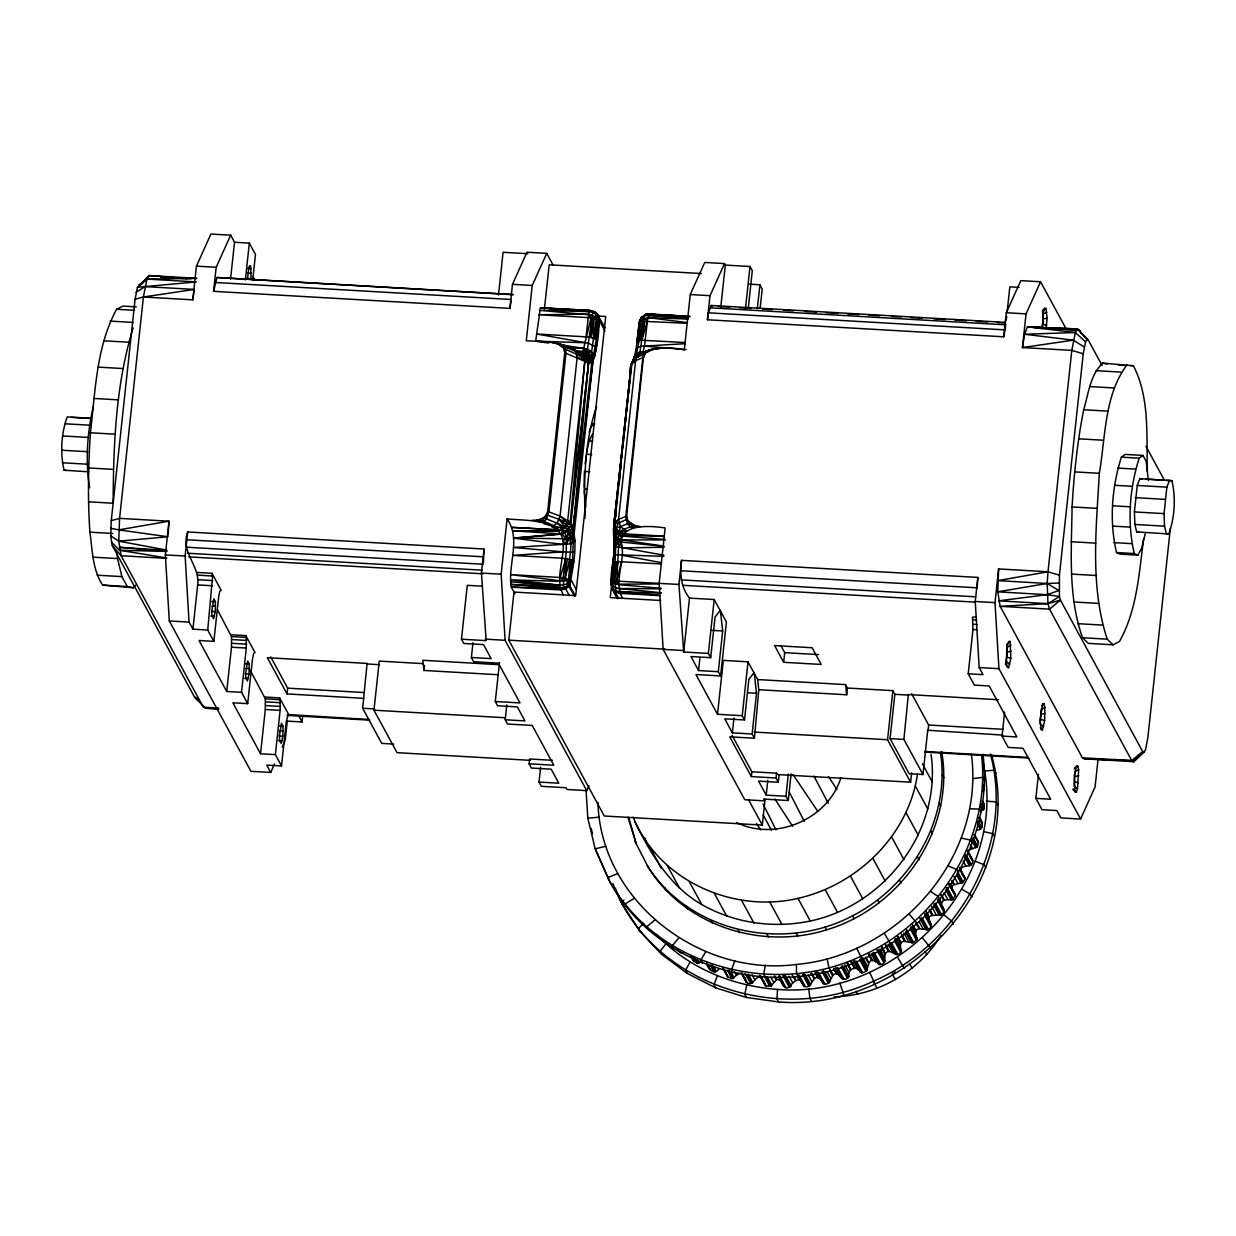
<?xml version="1.0" encoding="UTF-8"?>
<svg xmlns="http://www.w3.org/2000/svg" width="1236" height="1236" viewBox="0 0 1236 1236"><rect width="100%" height="100%" fill="white"/><g stroke="black" fill="none" stroke-linecap="round" stroke-linejoin="round"><path stroke-width="1.5" d="M218.648 709L205.361 708.228L194.516 697.027L112.275 545.539L110.699 535.821L111.271 520.634L119.598 518.363L168.992 521.206L165.361 554.902L169.301 620.966L250.939 771.326L270.699 772.454L266.698 765.099L281.514 765.949L275.365 754.624L260.549 753.775L232.878 702.805L247.694 703.655L241.545 692.33L226.729 691.48L199.058 640.511L213.874 641.36L207.725 630.036L192.909 629.186L197.667 584.906C200.34 565.918 180.116 552.353 187.702 531.974L484.002 549.016L483.446 562.411M226.729 691.48L231.487 647.2L231.487 636.571L217.32 609.58M241.545 692.33L246.304 648.05L246.304 637.421L245.794 635.598L230.977 634.748M260.549 753.775L265.307 709.495L265.323 698.85L250.228 670.19M275.365 754.624L280.124 710.345L280.124 699.7L279.614 697.892L264.813 697.042M563.415 594.995C553.929 577.799 565.872 557.328 562.751 538.711C555.937 518.208 524.064 520.85 507.115 518.873L501.167 574.215L505.107 640.294L586.745 790.638L566.984 789.495L566.026 787.734L541.337 786.312L539.035 782.064L540.626 767.262M622.681 598.394C613.72 583.037 623.917 564.558 622.218 547.857C615.605 522.828 650.538 525.671 665.153 527.957L659.19 583.299L663.145 649.379L744.767 799.723L764.528 800.866L763.57 799.089L788.259 800.511L791.117 773.952M1083.23 353.79L1071.813 350.391L1022.435 347.548L1024.598 334.261L1027.425 326.798L1077.514 328.977L1087.031 339.514L1085.579 341.893L1083.23 353.79L1059.422 575.173L1059.422 596.54L1060.426 600.078L1142.667 751.565L1144.011 752.26L1145.463 749.881L1147.811 737.985L1170.399 528.05M218.556 708.089L203.353 707.224L121.113 555.736L118.749 541.152L119.598 518.363L143.407 296.995L146.96 279.089L149.123 275.597L196.617 278.285M507.115 518.873C521.407 539.267 507.455 564.728 511.287 587.1L560.68 589.943L565.748 588.939L569.75 585.601C573.195 565.717 578.881 542.419 570.924 522.905L568.637 522.998L562.983 528.174L544.056 523.832L543.84 521.901L546.327 519.151L546.358 514.779L567.03 522.225L572.592 526.165L572.932 535.358L570.306 530.12L565.192 528.004L558.935 529.904L551.766 526.83L557.189 523.183L560.078 516.061L577.166 357.25L575.744 350.761C561.175 341.291 542.959 341.553 526.273 340.812L532.222 285.454L546.729 253.365L526.969 252.221L512.476 284.326L509.881 308.382L213.581 291.341L216.176 267.285L230.668 235.18L210.923 234.037L196.416 266.142L192.801 299.838L143.407 296.995L135.079 299.251L111.271 520.634M135.589 585.246L133.426 587.764L102.619 585.122C92.406 569.518 92.453 550.035 89.919 532.175C87.617 499.081 88.266 465.864 90.429 432.77C95.435 391.302 96.161 346.729 116.617 309.278L122.982 306.08L136.269 306.852M133.117 327.895C115.751 384.442 113.418 444.466 113.156 503.237L88.467 501.816M1147.41 471.627C1146.236 436.416 1150.098 397.899 1133.381 365.748L1102.574 363.106C1090.09 375.265 1088.437 393.836 1083.709 409.749C1077.298 441.793 1073.976 474.33 1072.075 506.93C1071.566 550.453 1067.719 596.03 1082.52 637.745L1088.329 643.369L1113.018 644.79L1119.383 641.592C1136.888 610.615 1139.082 573.705 1143.563 539.081M574.416 552.384L562.766 551.828L512.863 555.397L562.241 558.224L569.672 559.46L573.659 561.638L569.502 579.39L563.539 581.198L510.792 574.647L560.171 577.475L565.315 578.139L571.588 580.874L567.448 584.103L559.893 585.122L510.561 581.708L560.078 587.115L510.669 584.396L560.171 588.151L563.554 589.371L563.539 581.198C569.889 565.424 572.175 546.899 570.306 530.12L566.212 524.651L559.383 519.506L568.359 531.712L570.105 537.274L570.306 530.12L573.257 527.478L592.894 361.375C597.544 346.976 599.615 331.109 598.734 316.138L596.602 313.233L590.035 310.452L540.41 307.841L535.651 341.151L548.676 343.067M569.41 595.675L565.748 588.939L569.502 579.39L572.515 560.619L573.519 534.725L574.678 541.723L570.476 543.886L513.45 547.455L562.766 551.828M617.784 598.61C602.967 580.796 618 557.575 614.06 537.057L614.153 545.153L615.744 546.482L663.902 555.211M1145.2 533.767L1141.74 548.151L1137.877 555.165L1120.11 554.13L1116.525 552.538C1109.171 521.438 1111.767 487.509 1121.376 457.15L1125.177 454.4L1142.945 455.42L1146.143 461.306L1148.352 480.464M1137.877 555.165L1134.308 553.558C1126.954 522.457 1129.534 488.544 1139.159 458.185L1142.945 455.42M659.823 595.644L619.931 593.342L616.053 591.024L614.709 580.982L616.918 561.793L614.091 581.152L615.744 546.482L614.74 538.989L614.153 545.153L615.327 526.088L613.612 528.544L613.906 554.701L611.14 584.999L615.497 587.934L619.159 588.521L661.075 592.724M835.304 967.633C836.417 972.948 843.616 984.737 848.869 976.363C847.123 968.761 857.058 965.007 860.488 972.191C872.353 975.59 863.809 950.407 879.847 964.621C887.232 964.219 883.477 957.359 885.594 953.342C890.414 947.07 896.115 959.182 900.735 952.245C897.49 931.388 911.473 949.124 917.158 938.804L911.473 926.614M915.953 934.864C913.883 922.133 929.75 935.389 931.419 925.27C921.917 908.336 942.744 920.835 944.227 910.407L938.51 899.793M562.952 544.458L513.496 538.124L561.577 533.89L512.77 530.816L558.888 530.661L560.943 529.054L562.256 529.842L565.192 533.226L566.258 538.402L566.289 552.029L563.091 577.861L567.293 558.935L565.315 578.139M648.946 351.194C641.669 352.708 632.616 357.235 631.163 365.315L613.736 525.872L614.555 531.465L618.819 541.414L616.764 580.951L615.775 584.195L612.036 581.708L613.921 562.612L611.094 583.16L611.897 588.012L614.493 591.04L659.73 595.304M583.995 487.293L584.412 471.426L589.85 471.735M570.306 530.12L561.747 534.122L513.496 538.124L562.751 538.711L567.664 538.278L571.727 536.594L574.107 534.137L592.894 361.375L591.024 356.184L593.527 338.092L594.099 318.517L591.102 337.567L593.265 318.27L592.168 314.995L593.574 311.287L598.734 316.138L599.537 321.005L605.022 331.109M618.896 547.455L621.94 540.673L618.819 541.414L615.744 546.482L616.795 540.812L614.555 531.465L617.166 529.78L615.76 539.885L613.612 534.894L613.736 525.872L631.225 365.006L614.755 523.894L615.899 528.344L619.051 531.943L623.624 533.798L663.995 536.115M1113.018 644.79L1107.209 639.166C1089.781 585.972 1096.332 528.266 1099.314 473.311C1105.664 437.096 1104.088 394.902 1127.263 364.527M968.607 850.198L977.182 846.954L978.495 842.813L977.583 840.804M574.74 596.138L567.448 584.103L566.86 580.395L568.977 579.236L569.672 559.46M640.449 526.536L634.794 525.547C627.749 527.494 616.98 530.538 618.494 539.931L616.795 540.812L614.246 538.556L613.55 530.738L631.395 363.647C640.619 349.201 638.579 330.908 644.79 315.489L645.825 314.284L649.302 313.867L689.719 316.447M656.718 934.416C687.556 967.942 732.531 986.034 777.475 989.418L777.027 998.966L778.649 1001.963C907.456 1012.269 1027.672 883.23 991.596 755.165M575.373 350.869C580.441 351.41 588.784 350.576 590.654 356.88L588.568 362.951L570.26 522.287L584.906 360.062L583.917 355.906L581.121 352.94L570.507 348.583L577.027 351.951M980.735 806.984L982.527 810.275C985.787 808.56 984.15 803.215 982.296 800.943M614.091 550.793L611.094 583.16M687.278 323.307L642.04 321.267L641.654 317.235L645.825 314.284L655.652 314.547M66.528 470.545L64.04 470.205C60.178 452.793 61.136 433.697 67.238 416.918L91.309 418.309M168.158 535.049L168.992 521.206L118.78 529.858L110.715 528.282M207.725 630.036L212.607 576.007L211.974 573.303L197.157 572.453M215.265 611.65L215.404 601.654L213.828 598.765L211.804 611.171L211.989 615.852L213.565 618.742L215.265 611.65L211.572 611.449M247.617 278.146L248.683 268.274L249.641 265.725L250.568 265.864L251.093 278.625L247.401 278.409M249.085 673.944L249.224 663.948L247.648 661.044L245.624 673.465L245.809 678.131L247.385 681.036L249.085 673.944L245.392 673.728M282.905 736.239L283.044 726.243L281.468 723.338L279.444 735.76L279.63 740.426L281.205 743.33L282.905 736.239L279.228 736.023M558.935 529.904L511.735 527.37L558.935 529.904C551.812 523.492 541.414 519.475 531.804 520.294M788.259 800.511L785.941 796.262L766.196 795.134L758.58 781.121L778.34 782.249L776.038 778L751.333 776.579L729.734 736.81L754.439 738.232L752.121 733.983L732.376 732.84L724.76 718.827L744.52 719.955L742.218 715.721L717.513 714.3L695.914 674.516L720.619 675.938L718.301 671.689L698.556 670.545L690.939 656.532L710.7 657.676L708.382 653.427L683.693 652.005L689.503 598.1C680.804 587.301 679.754 573.581 681.53 560.371L977.83 577.428L977.321 586.08M1004.621 712.09L1002.041 736.084L1016.857 736.934L989.186 685.965L974.37 685.115L968.221 673.79L972.979 629.51L972.485 617.058L976.177 617.274M1008.591 667.656L1005.424 664.304L1007.448 651.882L1006.614 644.435L1010.152 641.499L1010.832 658.309L1008.591 667.656L1007.355 667.486L1006.506 663.825L1006.691 650.661L1007.664 644.682L1008.931 641.33L1010.152 641.499M1042.195 328.714L1043.261 318.857L1042.427 311.41L1045.98 308.459L1047.077 318.27L1046.166 328.266M1043.678 726.583L1040.202 724.033L1041.083 709.495L1044.822 707.44L1043.972 703.778L1042.751 703.608L1040.079 719.97L1041.191 729.765L1042.411 729.935L1044.652 720.603L1044.822 707.44M1073.095 789.85L1076.232 792.23L1077.498 788.877L1074.022 786.328L1074.903 771.789L1078.657 769.734L1077.792 766.073L1074.408 767.896M1077.498 788.877L1078.657 769.734M1134.401 511.92L1137.244 485.454L1139.839 478.626L1171.96 480.665C1175.822 498.077 1174.864 517.173 1168.762 533.952L1136.641 531.897L1134.911 524.466L1134.401 511.92L1164.034 513.635L1164.544 526.165L1166.274 533.612L1168.762 533.952M1164.034 513.635L1166.877 487.154L1169.472 480.325M685.408 343.67L641.16 346.281L637.869 347.331L635.814 351.024L637.05 341.584L638.78 340.688L639.985 321.839L641.515 319.614L647.896 317.575L687.958 319.073M613.164 563.91L614.941 562.071L618.17 561.623L661.384 563.94M1102.079 365.454L1088.375 340.209L1077.514 328.977L1075.335 332.53L1071.813 350.391L1048.004 571.774L1047.17 583.469L1047.989 603.662L1049.518 609.147L1131.759 760.619L1133.767 761.67L1144.011 752.26M1059.422 575.173L1048.004 571.774L998.626 568.931L997.776 591.843L1000.125 606.304L1082.381 757.776L1084.374 758.842L1133.767 761.67L1140.272 755.119M573.149 348.861L580.24 353.002L582.882 351.472L591.04 317.976L588.63 314.176L538.741 314.763L588.12 317.606L593.265 318.27L599.537 321.005L593.774 354.006L592.029 360.078L589.278 362.936L586.544 355.875C588.166 342.727 590.808 328.405 592.168 314.995L539.468 310.329L589.309 311.626L593.141 312.523L598.734 316.138M949.619 883.833L955.49 895.188L952.647 899.561L943.593 900.102L941.368 903.609L943.887 909.696M636.973 342.526L639.043 323.276L641.654 317.235L639.599 321.947L636.973 342.526L639.63 320L644.79 315.489L688.39 317.76L649.054 314.268L688.931 316.416M574.678 541.723L573.257 527.478L588.568 362.951L564.744 352.708L563.462 347.857L556.633 343.222L586.544 355.875L589.742 354.809L591.024 356.184L593.774 354.006L587.533 348.954L559.846 344.705M642.658 321.113L640.727 340.41L644.713 321.066L639.939 351.951L637.853 356.926L632.956 360.479L631.395 363.647L634.083 358.996L636.015 349.17M615.837 516.571L616.239 512.739M619.344 482.102L619.931 476.354M620.518 470.622L621.105 464.875M621.878 457.212L622.264 453.396M622.851 447.648L623.624 439.985M624.025 436.154L624.798 428.506M625.385 422.758L625.972 417.011M626.544 411.279L629.665 380.642M630.051 376.81C625.91 347.053 664.752 345.338 684.296 349.896L690.244 294.554L704.752 262.449L724.512 263.592L725.316 265.076L720.712 307.826M568.359 531.712L566.49 544.443L562.828 541.059L566.258 538.402L568.359 531.712L562.256 529.842L558.888 530.661M192.909 629.186L189.062 622.11L185.122 556.03L187.702 531.974M230.545 279.151L234.516 242.256L230.668 235.18M245.361 280L249.332 243.106L234.516 242.256M213.874 641.36L218.633 597.096L219.807 591.117L221.198 590.298L211.974 573.303M252.7 280.263L255.481 254.431L249.332 243.106M247.694 703.655L252.453 659.375L253.627 653.411L255.018 652.593L245.794 635.598M363.77 698.34L287.03 693.921L287.664 688.158L270.669 656.857M281.514 765.949L286.273 721.669L288.173 714.532L369.332 719.506M282.148 747.116L285.192 740.364L287.262 721.113L302.078 721.963L302.666 716.463M393.82 744.072L381.723 743.377L362.658 708.274L367.107 663.423L267.362 657.691L287.03 693.921M530.368 760.341L397.034 752.662L373.967 710.19L379.251 661.105L422.789 663.608M498.479 674.748L423.963 670.453L424.504 665.401M472.986 642.689L471.395 657.49L491.14 658.618L483.539 644.605L463.778 643.462L461.476 639.213L467.27 585.323L482.473 586.188M498.494 295.033L503.083 252.283L527.787 253.704M461.476 639.213L486.165 640.634L481.422 573.071L484.002 549.016M506.806 704.968L505.215 719.769L524.96 720.912L517.359 706.899L497.598 705.756L495.296 701.507L499.498 662.481M765.084 799.182L762.303 825.092L604.28 816.007L508.815 640.171L513.991 592.059L575.713 595.597L605.733 316.478L598.255 316.045M544.396 309.216L549.186 264.798L701.43 273.558M564.744 352.708L547.656 511.519C546.961 516.293 542.156 519.012 537.799 519.923M568.884 347.98L556.324 343.16L562.859 345.029L564.883 346.713L565.98 353.094L548.908 511.905L546.327 519.151L542.789 518.038L543.84 521.901L535.003 521.098L537.289 519.954L543.84 521.901L539.808 519.414M539.035 782.064L558.78 783.207L551.179 769.178L531.418 768.05L529.116 763.802L529.641 758.997L552.43 760.294M595.737 351.858L595.319 346.868L588.769 343.268L536.671 334.014L586.049 336.856L588.63 314.176L590.035 310.452L595.505 312.384L598.239 317.436M584.844 361.206L567.772 520.032L566.212 524.651M585.231 463.809L586.049 456.192M613.736 525.872L631.89 363.909L633.574 359.506L639.012 354.408L642.627 352.863M614.184 542.882L613.689 527.108L614.462 537.119L618.494 539.931L622.141 537.227L615.976 533.349L626.776 530.986L620.472 526.83L618.556 519.429L635.628 360.618L636.478 357.436L639.012 354.408M611.511 586.127L610.275 597.591L660.781 600.495M611.928 582.295L612.33 578.479M613.164 570.831L613.782 565.084M614.601 557.436L615.003 553.62M636.803 350.962L637.22 347.146M637.838 341.399L638.456 335.667M639.074 329.935L639.692 324.203M630.267 526.876L635.103 525.594L633.095 528.282L630.267 526.876L627.502 523.817L625.787 516.324L642.875 357.513L646.042 351.395L653.612 348.846M614.555 531.465L615.899 528.344L627.502 523.817L634.794 525.547L627.95 520.912L626.667 516.061L643.74 354.33L645.053 353.99L646.042 351.395L649.286 350.004L659.607 348.475M683.693 652.005L678.95 584.443L681.53 560.371M1005.625 326.505L1003.709 336.795L707.409 319.753L710.005 295.682L724.512 263.592M698.556 670.545L699.947 657.598M708.382 653.427L714.192 599.522L689.503 598.1M745.401 309.247L750.005 266.497L725.316 265.076M710.7 657.676L715.072 616.965L720.356 610.213L722.689 630.978L718.301 671.689M748.336 307.749L752.307 270.746L750.005 266.497M757.328 308.815L759.924 284.759L749.14 284.141M720.619 675.938L726.413 622.032L714.192 599.522M760.233 307.594L762.226 289.008L759.924 284.759M717.513 714.3L723.323 660.395L748.012 661.816L757.637 679.553L758.78 689.719L754.439 738.232M732.376 732.84L733.968 718.039M742.218 715.721L748.012 661.816M744.52 719.955L748.892 679.259L754.176 672.508M752.121 733.983L756.509 693.272L754.269 673.357M751.333 776.579L751.859 771.774L732.052 735.312M766.196 795.134L767.788 780.333M783.67 662.295L774.601 645.578L812.129 647.741L821.198 664.443L783.67 662.295L784.705 652.67L781.075 645.98M776.038 778L776.548 773.195L751.859 771.774M778.34 782.249L779.128 774.848M785.941 796.262L788.336 774.06M758.78 689.719L846.675 694.771L847.402 688.035L845.532 684.605L757.637 679.553M776.548 773.195L777.274 774.539L910.608 782.203L887.556 739.731L892.84 690.646L847.402 688.035M1002.844 735.111L927.726 730.229L922.968 774.509L909.14 773.721L890.074 738.603L894.833 694.323L892.84 690.646M922.968 774.509L903.902 739.406L908.352 694.555L998.518 699.746M910.608 782.203L911.627 772.763M928.035 730.8L928.653 725.022L911.658 693.72M941.631 751.411C955.366 829.171 900.998 907.78 826.59 929.812C761.237 950.546 682.952 925.579 647.324 865.648C689.564 932.747 783.902 952.353 852.531 915.814C911.303 885.841 950.747 818.634 940.411 752.338M968.221 673.79L983.037 674.64L979.19 667.564L975.25 601.484L977.83 577.428M1003.709 336.795L1006.305 312.723L1020.812 280.634L1040.557 281.762L1066.235 329.07M1006.258 320.062L1006.66 316.37M1007.062 312.677L1009.827 286.86L1019.097 287.385M597.93 802.241C600.48 901.276 700.287 977.259 796.401 964.435C898.248 955.598 985.262 857.521 971.388 754.238M1038.441 774.385L1035.861 798.363L1042.01 809.688L1056.826 810.553L1060.828 817.908L1080.573 819.051L998.951 668.691L994.995 602.627L998.626 568.931M1040.557 281.762L1026.05 313.867L1022.435 347.548L1073.327 340.163L1084.235 346.976M586.049 790.19L587.811 818.124L595.18 848.808L609.317 880.665C655.899 968.746 773.365 1000.959 861.816 959.584C939.808 925.44 994.207 839.97 982.944 754.223M777.475 989.418C896.424 999.306 1009.256 882.844 983.223 763.647M1097.954 760.171L1095.081 786.946L1080.573 819.051M573.257 527.478L592.029 360.078L588.969 354.902L582.48 352.044L587.533 348.954M693.118 959.368L693.86 961.438L697.66 963.447L702.017 960.851M636.169 357.343L632.956 360.479L635.397 357.42L634.763 358.61L642.627 353.558L644.512 346.142L647.386 321.005L644.404 318.007L642.04 321.267L639.985 321.839L637.73 341.229L639.599 321.947L641.515 319.614M586.049 336.856L589.587 337.227L593.265 318.27L596.432 314.639L597.452 319.521L595.211 338.788L596.602 313.233L593.574 311.287M568.977 579.236L571.403 560.155L569.75 585.601L575.25 595.706M614.076 524.883L613.612 528.544L615.034 524.976L614.076 524.883L618.556 519.429L626.667 516.061M618.788 598.518L615.142 591.766L616.053 591.024L613.458 589.881L612.67 586.698L618.17 561.623M632.971 362.102L634.47 356.292L636.525 353.573L639.939 351.951L648.915 351.503M960.635 870.716C961.222 862.743 973.551 869.541 972.732 860.41L968.02 851.403M135.079 299.251L137.459 287.262L149.123 275.597L173.874 277.451M192.801 299.838L194.33 289.425L144.952 286.597L137.459 287.262L146.96 279.089L196.601 278.424M649.302 313.867L641.994 340.24L638.78 340.688M614.941 562.071L612.036 581.708L611.897 588.012L613.458 589.881M707.409 319.753L708.444 312.816L711.225 305.462L1005.594 322.395M633.249 817.12C658.278 880.418 733.01 913.62 797.962 898.371C857.49 884.945 908.923 834.98 917.545 773.674M635.057 822.249C651.032 854.138 669.788 886.274 701.724 904.52C734.431 923.23 773.489 928.684 810.26 921.021C884.559 905.416 941.986 830.7 931.048 754.346M976.749 830.005C984.072 830.561 983.3 820.998 979.221 817.599M213.581 291.341L216.918 277.497L513.218 294.539M509.881 308.382L511.04 301.29M597.467 340.255L593.527 338.092L596.926 319.351L592.168 314.995M765.362 965.162L763.678 974.385L765.316 977.382M635.628 360.618L631.55 364.466L632.693 361.824L643.755 357.25L643.74 354.33L636.478 357.436L631.905 362.55L631.04 365.3L632.399 363.647M636.525 353.573L635.86 357.034L639.939 351.951L642.627 353.558M746.698 985.123L744.798 994.47L746.42 997.467L778.649 1001.963M512.77 530.816L559.367 530.955L566.969 526.103L569.008 521.159L567.03 522.225L560.078 516.061L548.908 511.905L547.656 511.519L548.151 515.335L547.254 513.249M631.905 362.55L631.04 365.3L634.47 356.292L632.832 361.561L634.083 358.996M586.621 452.639L589.108 441.051L592.399 434.3M816.517 971.836L823.269 983.532C832.631 987.703 830.314 967.155 839.8 975.899M93.395 406.32C87.107 432.847 85.346 460.889 89.595 487.88M621.507 561.638L616.764 580.951L619.159 584.736L660.92 588.274M955.413 894.4C942.991 880.295 963.941 887.494 965.038 878.193L959.491 867.517M615.976 533.349L619.051 531.943L620.472 526.83M565.764 558.61L560.171 577.475L563.539 581.198L566.15 578.386L566.86 580.395M560.078 516.061L570.924 522.905L588.568 362.951L591.349 362.859L592.894 361.375L592.029 360.078L589.217 361.252L584.427 358.007L588.058 357.915L588.413 353.372L578.572 351.966M641.654 317.235L639.043 323.276L639.985 321.839M589.139 432.121L591.009 426.652L594.794 423.886L591.828 423.716M797.606 976.425L803.817 986.034C812.701 991.148 812.5 970.43 820.998 980.102M717.297 975.93L714.006 984.845L715.629 987.842L746.42 997.467M734.848 960.897L731.449 969.889L733.087 972.887M1045.98 308.459L1044.744 308.289L1043.478 311.657L1042.211 327.725M1076.571 765.903L1074.331 775.25L1075.011 792.06M840.882 777.892C827.873 819.344 775.451 841.778 736.471 822.496M566.49 544.443L569.549 537.505L570.476 543.886M270.699 772.454L274.516 764.018M586.745 790.638L589 785.663M778.819 976.517C788.043 1000.449 789.263 979.36 799.723 979.901M596.54 406.752C584.257 442.256 583.948 480.989 585.045 518.224M615.899 528.344L618.68 522.921L625.941 519.8L626.884 518.61L625.787 516.324M631.395 363.647L633.605 359.537L637.343 357.111M690.074 962.102L685.501 970.353L687.139 973.35L715.629 987.842M614.462 537.119L614.153 545.153M940.89 935.667C918.441 972.052 876.957 995.799 834.238 996.849M644.172 355.52L646.042 351.395L651.604 349.355M705.71 951.782L700.673 960.264L702.295 963.261M759.553 975.219L765.486 985.695L770.631 986.251L776.811 979.545L780.905 980.024L784.304 986.575M1138.341 755.181L1133.767 761.67L1126.135 760.773M639.939 351.951L634.763 358.61M632.956 360.479L633.605 359.537M741.43 973.458L746.405 982.326C753.666 988.074 754.841 973.597 762.009 978.016M665.787 943.995L660.07 951.396L661.693 954.393L687.139 973.35M678.718 938.078L672.168 945.787L673.79 948.769M141.491 284.234L149.123 275.597M722.967 968.112L727.88 977.043L731.928 978.557L739.422 973.319M644.883 315.226L641.376 318.131L645.825 314.284M643.74 923.385L638.379 928.483L640.001 931.465L661.693 954.393M1042.581 310.282L1044.744 308.289M706.513 963.261C707.177 968.56 714.841 975.822 718.827 968.931M645.501 353.233L647.973 351.039M614.802 522.735L618.556 519.429M1135.93 758.147L1140.025 754.609M594.377 357.451L592.307 359.228L594.578 356.632L595.319 346.868L596.895 344.983L597.452 319.521L598.688 317.652L596.432 314.639M654.632 920.125L646.722 926.815L648.344 929.812M588.413 353.372L591.271 350.993L586.25 352.492L582.48 352.044M1041.608 705.741L1043.972 703.778M1074.254 769.024L1077.792 766.073M1084.374 758.842L1131.759 760.619L1142.667 751.565M634.006 358.533L638.796 355.489M138.911 284.944L146.96 279.089L196.339 281.901L144.952 286.597L136.099 292.283M624.025 900.163L621.044 902.234L640.001 931.465M895.266 971.944L892.237 974.014L895.312 979.669M587.409 362.411L589.217 361.252L584.674 359.043L587.409 362.411C581.244 354.562 571.31 352.863 563.462 347.857L564.883 346.713L561.051 345.385M634.114 898.433L625.03 903.902L626.667 906.9M982.898 791.411L984.227 789.526L983.269 784.705M569.255 586.034L560.171 588.151L511.287 587.1L514.948 593.836M1043.076 314.176L1046.83 312.121M1007.263 647.216L1011.002 645.146M619.051 531.943L623.608 529.734M683.23 952.832L680.928 952.91L677.622 950.221M580.24 353.002L583.809 353.882L586.034 352.955L580.827 352.801L583.809 353.882L586.544 355.875L582.805 354.717L588.058 357.915L591.642 356.864L593.774 354.006L594.578 356.632L592.013 358.224L590.654 356.88M617.691 873.589L607.695 877.668C654.277 965.749 771.743 997.962 860.194 956.602C936.873 922.89 991.303 839.538 981.554 754.964M614.755 523.894L618.68 522.921M605.841 846.274L595.18 848.808L609.317 880.665M565.949 349.85L564.528 350.143L565.98 353.094M1048.004 571.774L997.792 580.626L1047.17 583.469L1058.866 583.021M630.375 523.369L627.502 523.817L627.95 520.912L625.941 519.8M1043.261 318.857L1047.077 318.27M1007.448 651.882L1011.249 651.295M1041.268 714.176L1045.084 713.589M1075.088 776.471L1078.904 775.884M143.407 296.995L194.33 289.425M657.119 348.954L649.286 350.004L650.538 350.792M972.917 778.603L982.96 777.32L984.582 780.302M637.096 356.571L638.641 356.37M565.192 533.226L561.422 533.689L562.983 528.174L557.189 523.183L543.438 517.73M110.699 535.821L118.749 541.152L168.05 536.779L118.78 529.858M984.984 770.97L994.3 770.213L995.922 773.211M587.811 818.124L598.873 817.243M1085.579 341.893L1075.335 332.53L1024.598 334.261L1073.327 340.163M659.267 583.933L615.775 584.195M663.933 547.316L622.218 547.857L620.843 542.017L616.795 540.812M621.94 540.673L618.494 539.931L665.153 539.9M216.702 708.274L205.361 708.228L218.617 708.738M641.994 340.24L685.207 342.557M664.056 536.409L618.711 535.312M619.159 588.521L660.92 588.861M570.584 348.058L584.056 348.258L584.072 351.611M613.906 554.701L663.871 556.339M111.24 541.878L119.568 550.252L166.953 551.457L119.305 547.301L166.706 550.344M559.893 581.337L510.483 579.838L559.893 585.122M535.651 341.151L585.246 342.727M1077.514 328.977L1030.144 327.169L1047.247 328.158M562.859 345.029L550.962 342.217M619.437 591.565L661.105 593.187M969.688 808.699L979.53 809.101L981.168 812.098M578.433 352.167L582.295 352.337M589.309 311.626L540.41 307.841L590.035 310.452M247.524 268.413L251.217 268.629M196.416 266.142L216.176 267.285M512.476 284.326L532.222 285.454M690.244 294.554L710.005 295.682M1006.305 312.723L1026.05 313.867M247.71 273.094L251.402 273.31M513.11 294.693L216.918 277.497M718.332 306.497L729.873 307.161M739.499 307.718L751.04 308.382M762.581 309.046L772.206 309.587M783.748 310.251L793.373 310.808M804.914 311.472L816.455 312.136M826.081 312.693L837.622 313.357M847.247 313.913L858.788 314.577M868.398 315.134L879.955 315.798M891.496 316.447L901.121 317.003M910.731 317.559L922.272 318.224M933.829 318.888L945.37 319.552M954.98 320.109L966.537 320.773M976.146 321.329L987.688 321.993M997.313 322.534L1005.007 322.982M709.773 307.795L1006.073 324.836M160.634 277.158L166.319 277.482M181.522 278.363L187.223 278.687M1056.734 328.699L1068.136 329.363M215.033 282.472L511.333 299.514M708.444 312.816L1004.744 329.857M541.322 307.965L569.811 309.603M573.597 309.819L590.7 310.808M659.452 314.763L689.842 316.509M1118.194 364.883L1123.895 365.207M1129.596 365.532L1133.381 365.748M116.617 309.278L133.72 310.267M1096.085 370.676L1120.789 372.098M110.128 321.097L132.916 322.411M1089.673 386.559L1114.362 387.98M103.886 340.796L128.575 342.217M1083.709 409.749L1108.398 411.171M98.308 367.123L122.997 368.544M1078.595 438.811L1103.284 440.217M1121.376 457.15L1139.159 458.185M93.72 398.44L118.409 399.861M1117.638 468.089L1135.42 469.108M589.108 441.051L592.724 441.252M1074.625 471.889L1099.314 473.311M71.58 417.366L90.104 418.432M1146.035 479.182L1162.705 480.14M1166.413 480.356L1171.96 480.665M64.643 423.763L90.568 425.246M1137.244 485.454L1166.877 487.154M586.266 454.292L591.689 454.601M1114.609 485.3L1132.377 486.32M90.429 432.77L115.133 434.191M62.65 435.953L88.59 437.436M1135.251 497.644L1164.884 499.359M1112.802 505.818L1130.569 506.837M1072.075 506.93L1096.765 508.351M61.8 450.228L87.725 451.712M583.948 489.054L587.563 489.255M62.31 462.758L88.235 464.257M1134.911 524.466L1164.544 526.165M1112.539 526.088L1130.307 527.123M88.652 467.965L113.341 469.386M64.04 470.205L88.76 471.828M1113.852 542.619L1131.635 543.639M1071.071 541.723L1095.776 543.145M1116.525 552.538L1134.308 553.558M1071.72 574.091L1096.409 575.512M89.919 532.175L112.708 533.489M187.146 539.777L483.446 556.818M680.912 570.754L977.212 587.811M187.146 547.239L483.446 564.28M1073.945 601.978L1098.634 603.4M681.283 579.885L975.652 596.818M187.687 553.249L482.071 570.182M165.361 554.902L185.122 556.03M481.422 573.071L501.167 574.215M678.95 584.443L614.709 580.982L611.65 581.816L612.67 586.698M975.25 601.484L994.995 602.627M188.706 556.88L483.075 573.813M682.535 585.292L974.988 602.117M166.69 558.363L121.113 555.736L112.275 545.539M92.901 557.158L117.59 558.579L121.901 576.609L127.308 586.544L133.426 587.764M1077.622 623.655L1102.311 625.076M197.791 575.157L212.607 576.007M973.103 619.761L976.811 619.978M197.976 579.715L212.793 580.58M973.288 624.319L976.996 624.535M97.211 575.188L121.901 576.609M197.667 584.906L212.484 585.771M972.979 629.51L976.687 629.727M1082.52 637.745L1107.209 639.166M102.619 585.122L127.308 586.544M211.711 601.453L215.404 601.654M711.905 630.36L722.689 630.978M211.897 606.119L215.589 606.335M210.831 615.991L214.523 616.192M784.705 652.67L818.479 654.601M508.815 640.171L664.906 649.163M169.301 620.966L189.062 622.11M485.362 639.151L505.107 640.294M663.145 649.379L682.89 650.522M979.19 667.564L998.951 668.691M231.487 636.571L246.304 637.421M231.765 639.568L246.582 640.418M231.765 643.307L246.582 644.157M231.487 647.2L246.304 648.05M499.251 664.69L422.82 660.287L423.963 670.453M367.416 663.995L379.514 664.69M894.833 694.323L908.661 695.126M245.531 663.732L249.224 663.948M747.533 692.763L756.509 693.272M245.717 668.413L249.409 668.63M244.651 678.286L248.343 678.487M287.664 688.158L364.388 692.562M928.653 725.022L1003.462 729.333M495.296 701.507L519.985 702.929L498.386 663.145L473.697 661.723L471.395 657.49M265.323 698.85L280.124 699.7M265.586 701.863L280.402 702.712M362.658 708.274L374.755 708.97M890.074 738.603L903.902 739.406M373.967 710.19L505.4 717.761M754.223 732.067L887.556 739.731M265.586 705.601L280.402 706.451M265.307 709.495L280.124 710.345M1082.381 757.776L1131.759 760.619M924.775 751.457L1028.259 757.405M286.922 715.397L369.749 720.155M924.868 752.091L1028.893 758.07M279.351 726.026L283.044 726.243M279.537 730.708L283.229 730.909M278.486 740.565L282.163 740.781M529.116 763.802L553.805 765.223L532.206 725.439L507.517 724.018L505.215 719.769M1035.861 798.363L1050.677 799.228L1023.006 748.259L1008.19 747.409L1002.041 736.084M1027.78 326.845L1076.803 330.12L1027.425 326.798L1075.335 332.53M986.884 801.206L996.293 801.886L997.931 804.883M181.476 278.023L190.993 278.733M665.184 539.468L622.249 536.13L620.24 532.422M644.512 346.142L686.104 349.618M648.56 315.041L688.081 318.579M620.843 542.017L663.902 546.42M1114.671 759.445L1118.487 759.893M647.896 317.575L687.37 322.642M1139.839 478.626L1142.327 478.965M1136.641 531.897L1139.128 532.252M621.909 539.962L663.886 546.096M119.568 550.252L166.721 557.961M118.749 541.152L166.752 550.113M622.017 555.242L661.492 562.704M1102.574 363.106L1107.162 364.033M589.587 337.227L593.527 338.092M961.407 838.085L970.801 840.156L972.423 843.153M983.624 831.581L992.879 833.682L994.501 836.679M581.121 352.94L570.507 348.583M574.107 534.137L572.175 527.509L566.969 526.103L564.28 526.768L557.189 523.183M577.166 354.021L588.058 357.915M1042.937 324.172L1046.66 325.284M1007.124 657.212L1010.832 658.309M1040.944 719.491L1044.652 720.603M1074.764 781.785L1078.472 782.898M583.809 353.882L580.055 352.677L586.544 355.875M619.931 593.342L615.142 591.766L612.299 588.506M577.166 357.25L584.906 360.062M975.266 861.229L984.134 864.736L985.756 867.718M948.321 865.972L956.973 869.619L958.595 872.616M780.905 980.024L778.464 976.44M563.801 588.012L565.748 588.939M982.898 803.261L984.088 804.25M1087.031 339.514L1088.375 340.209M711.225 305.462L712.554 306.157M198.749 699.499L194.516 697.027L198.131 700.766M563.848 527.247L565.192 528.004M962.072 889.364L970.306 894.184L971.929 897.182M575.744 350.761L583.917 355.906M567.448 584.103L569.75 585.601M930.77 891.604L938.433 896.687L940.055 899.684M1006.382 661.754L1009.858 664.288M944.366 915.212L951.766 921.253L953.404 924.25M561.747 534.122L566.258 538.402M909.248 914.254L917.328 923.616M1040.295 727.71L1042.411 729.935M1073.064 788.877L1076.232 792.23M962.118 874.377L964.868 877.421M195.829 697.737L198.208 700.364M922.643 938.078L930.662 948.197M568.637 522.998L572.175 527.509M596.602 313.233L605.146 327.926M884.343 933.335L896.934 954.594M793.033 774.57L817.768 811.341M828.444 776.641L836.973 789.433M774.833 798.935L792.585 826.281M897.521 957.328L904.35 968.344M756.478 823.47L760.634 829.959M982.311 823.238L979.468 818.819M1145.942 446.242L1164.219 479.908M1079.538 330.012L1081.361 333.38M982.435 801.716L984.227 805.022M981.353 803.585L984.041 808.529M981.121 804.358L983.81 809.302M980.581 804.976L983.269 809.935M978.788 817.413L982.373 824.026M978.217 820.905L981.817 827.502M977.923 821.646L981.508 828.259M977.321 822.218L980.905 828.831M977.429 824.149L980.133 829.109M942.295 774.941L943.84 777.768M974.617 834.702L978.526 842.025M974.014 834.563L978.495 842.813M973.072 837.977L977.552 846.243M972.686 838.703L977.182 846.954M972.037 839.213L976.517 847.463M972.129 841.052L975.714 847.664M970.476 844.914L972.268 848.22M922.473 763.941L932.129 781.739M967.355 850.492L972.732 860.41M968.143 852.948L972.624 861.198M939.236 803.354L940.781 806.196M965.949 854.617L971.326 864.536M965.486 855.297L970.878 865.215M964.791 855.729L970.167 865.648M964.868 857.506L969.364 865.756M963.199 861.013L965.888 865.972M915.552 786.42L927.85 809.086M959.646 868.29L965.038 878.193M959.46 869.062L964.837 878.981M957.823 872.261L963.199 882.18M957.282 872.894L962.674 882.798M957.437 874.918L961.932 883.168M956.618 874.949L961.114 883.199M930.878 830.978L932.407 833.821M954.068 876.448L957.653 883.06M952.446 880.495L953.682 884.265L951.875 880.959M952.122 880.681L953.914 883.987M950.144 883.956L951.936 887.263M950.02 884.296L951.813 887.602M949.217 883.632L955.49 895.188M949.418 884.466L953.002 891.079M948.939 884.389L955.212 895.945M946.961 887.417L953.25 898.974M906.034 812.716L918.333 835.366M946.374 887.989L952.647 899.561M946.498 889.935L951.875 899.839M945.679 889.889L951.071 899.793M944.072 892.686L947.657 899.298M941.508 894.74L944.196 899.684M941.168 894.879L943.856 899.839M940.905 895.142L943.593 900.102M917.498 856.872L919.028 859.715M939.762 899.607L941.368 903.609L938.68 898.649M939.592 899.947L941.399 903.253M938.618 900.225L944.227 910.407M937.939 899.638L944.211 911.195M937.583 900.364L943.856 911.936M935.297 903.192L941.585 914.764M934.663 903.717L940.936 915.273M933.86 903.918L940.132 915.49M933.952 905.447L939.345 915.351M931.542 906.251L936.023 914.516M891.65 837.019L903.949 859.669M929.874 909.588L932.562 914.547M929.518 909.711L932.207 914.671M929.225 909.943L931.913 914.903M925.996 910.901L929.333 918.178L926.629 913.219M926.706 912.863L929.395 917.823M925.316 913.234L929.812 921.484M925.795 914.609L931.172 924.528M925.146 913.698L931.419 925.27M925.053 914.485L931.326 926.058M924.621 915.181L930.893 926.753M922.056 917.776L928.344 929.348M921.361 918.224L927.649 929.796M920.557 918.363L926.83 929.92M899.545 880.156L901.075 882.983M919.769 918.147L926.058 929.704M919.275 921.917L922.859 928.53M916.741 923.261L919.429 928.221L916.061 923.539M916.37 923.338L919.059 928.298M913.481 925.918L916.17 930.862M912.353 924.559L915.938 931.156M913.141 926.552L915.845 931.511M546.729 253.365L553.141 265.184M925.208 951.751L926.753 954.578M911.596 928.128L916.973 938.047M910.87 927.247L917.158 938.804M872.91 858.433L885.208 881.083M910.7 928.035L916.973 939.592M910.19 928.669L916.463 940.241M906.482 929.348L913.651 942.574M906.652 931.388L912.925 942.944M905.833 931.434L912.106 942.991M905.973 932.794L911.365 942.713M903.84 932.948L908.321 941.199M901.368 933.937L904.953 940.534M901.909 935.637L904.597 940.581M901.569 935.807L904.258 940.75M897.861 936.255L901.059 943.47L897.46 936.857M897.614 936.517L901.198 943.13M877.637 900.024L879.182 902.867M896.332 938.572L900.812 946.838M909.711 964.065L912.013 968.313M895.204 938.541L901.477 950.113M895.297 939.329L901.569 950.886M895.018 940.086L901.307 951.658M894.462 940.689L900.735 952.245M891.419 942.728L897.707 954.3M889.843 943.006L896.115 954.563M890.028 944.289L895.405 954.192M888.097 944.134L892.577 952.384M850.492 876.2L862.79 898.85M885.733 944.783L889.317 951.38M885.362 944.783L888.947 951.396M885.903 946.575L888.591 951.535M881.994 946.745L885.13 953.914L881.546 947.301M881.716 946.977L885.3 953.589M880.047 949.001L884.528 957.251M879.46 950.685L884.837 960.588M878.564 949.82L884.837 961.392M878.224 950.561L884.497 962.118M876.695 949.449L883.864 962.659M874.377 952.832L880.65 964.389M873.574 953.064L879.847 964.621M872.77 952.941L879.059 964.497M852.531 915.814L854.061 918.657M873.002 954.161L878.394 964.065M871.287 953.713L875.783 961.963M869.062 954.022L872.662 960.635M868.707 953.991L872.292 960.604M868.352 954.099L871.936 960.696M866.065 957.267L868.244 962.736L865.555 957.776M865.756 957.467L868.46 962.427M862.805 957.745L867.286 966.011M825.2 889.673L837.498 912.322M867.239 969.379L856.718 948.306M875.165 984.165L869.65 972.423M860.874 958.611L867.147 970.167M873.991 982.697L877.066 988.367M860.457 959.306L866.73 970.878M859.777 959.785L866.05 971.341M856.409 961.191L862.682 972.747M855.59 961.33L861.863 972.902M854.802 961.129L861.09 972.701M854.2 960.635L860.488 972.191M853.628 961.577L858.124 969.827M851.589 961.577L855.173 968.19M851.233 961.5L854.818 968.112M850.862 961.577L854.447 968.174M847.556 962.767L850.584 969.827L847 963.23M847.232 962.937L850.816 969.549M825.061 926.985L826.59 929.812M844.791 964.76L849.287 973.01M763.168 814.987L771.418 830.206M843.477 966.459L848.869 976.363M842.427 965.594L848.699 977.151M856.208 991.334L857.738 994.161M841.932 966.243L848.205 977.815M841.206 966.66L847.479 978.217M748.537 799.738L762.303 825.092M837.714 967.711L843.987 979.283M836.896 967.773L843.168 979.345M837.035 969.148L842.427 979.067M836.494 968.591L841.87 978.495M797.962 898.371L810.26 921.021M834.362 968.993L837.066 973.953L833.651 968.916M834.022 968.885L836.71 973.844M832.94 974.725L828.939 967.649L827.131 958.781M843.91 995.212L839.8 982.975M829.912 969.92L832.6 974.88M829.65 970.183L832.338 975.127M827.116 971.573L830.7 978.17M824.551 971.573L829.928 981.492M823.408 970.693L829.68 982.249M822.852 971.295L829.124 982.867M822.095 971.635L828.367 983.192M818.51 972.346L824.798 983.902M817.707 972.315L823.979 983.887M796.169 933.149L797.714 935.976M816.502 971.341L823.269 983.532M815.822 972.917L818.51 977.877M815.482 972.778L818.17 977.738M815.111 972.763L817.799 977.722M811.666 973.273L814.354 978.232L811.017 973.613M811.31 973.381L813.999 978.34M769.75 901.986L782.048 924.636M808.174 974.849L811.758 981.446M805.254 974.771L810.646 984.675M804.033 973.86L810.306 985.416M803.415 974.416L809.688 985.973M802.627 974.663L808.9 986.22M799.012 975.003L805.3 986.575M799.105 976.564L804.497 986.467M798.039 975.467L803.817 986.034M798.101 976.625L796.478 973.628L796.401 964.435M811.449 1001.206L809.827 998.209L808.792 988.692M797.251 976.378L799.043 979.684M793.775 976.533L795.567 979.839L792.199 975.173M793.404 976.61L795.212 979.916M766.861 934.107L768.39 936.934M789.078 976.193L792.662 982.79M571.588 580.874L576.161 589.309M785.818 976.007L791.194 985.911M784.52 975.065L790.793 986.622M783.84 975.544L790.128 987.1M783.037 975.714L789.325 987.286M741.585 900.364L753.883 923.014M779.437 975.698L785.71 987.255M781.059 979.437L782.851 982.728M779.545 977.166L784.922 987.07M779.113 976.734L783.979 985.865M775.018 976.239L776.811 979.545M774.648 976.285L776.44 979.592M774.308 976.455L776.1 979.762M770.909 977.243L773.612 982.203M767.34 976.903L771.82 985.169M766.861 977.568L771.341 985.834M765.254 976.347L770.631 986.251M764.435 976.44L769.812 986.343M738.093 929.812L739.638 932.639M760.866 976.038L766.243 985.957M760.109 975.776L765.486 985.695M714.485 893.566L726.783 916.231M752.121 974.71L754.81 979.669M748.243 974.2L752.739 982.45M747.703 974.818L752.183 983.068M746.946 975.158L751.442 983.408M745.231 973.52L750.623 983.423M741.739 972.763L747.131 982.666M741.26 972.686L746.405 982.326M710.885 920.418L712.43 923.246M689.425 881.871L701.724 904.52M734.694 971.929L736.486 975.235M731.434 972.856L734.122 977.8M729.039 970.105L733.52 978.371M728.251 970.368L732.732 978.634M727.448 970.306L731.928 978.557M723.786 968.978L728.545 977.46M724.281 970.43L727.88 977.043M667.332 865.663L679.63 888.313M686.15 906.251L687.679 909.078M648.993 845.548L661.291 868.197M713.527 966.305L716.216 971.264M711.967 965.162L715.551 971.759M711.163 965.347L714.748 971.959M710.36 965.192L713.96 971.805M707.069 963.416L710.113 969.858M707.146 963.74L710.731 970.353M664.721 887.788L666.25 890.615M627.919 817.12L636.107 843.431L628.939 818.139M697.398 959.615L699.19 962.921M696.687 960.048L698.479 963.338M694.972 958.503L697.66 963.447M693.303 956.602L696.888 963.215M691.171 956.479L693.86 961.438M690.6 955.938L693.288 960.897M253.164 276.601L254.956 279.892M298.664 715.659L302.078 721.963M279.614 697.892L288.838 714.887M813.983 776.162L828.29 803.338M789.325 792.199L804.25 821.291M634.578 840.604L648.869 868.475M763.091 804.003L775.992 829.85M615.296 888.251L622.666 905.231M612.932 883.57C650.306 984.273 779.221 1026.081 873.543 981.168C958.503 944.52 1014.941 845.269 990.407 753.975M644.945 838.07L647.355 844.899M764.929 985.138L763.91 981.137M571.727 536.594L573.427 542.836M585.833 507.162L584.072 490.877M591.179 828.336L592.477 833.759M745.911 981.724L745.323 977.63M116.941 553.234L117.59 558.579M545.926 515.536L546.327 519.151M845.532 684.605L846.675 694.771M727.371 975.59L727.448 976.378M1060.426 600.078L1049.518 609.147L1000.125 606.304L1047.989 603.662L1060.426 600.078M1059.422 596.54L1047.989 603.662L998.595 600.85L1047.17 594.67L1058.866 590.53L1047.17 583.469L997.776 591.843L1047.17 594.67L1059.422 596.54"/></g></svg>
